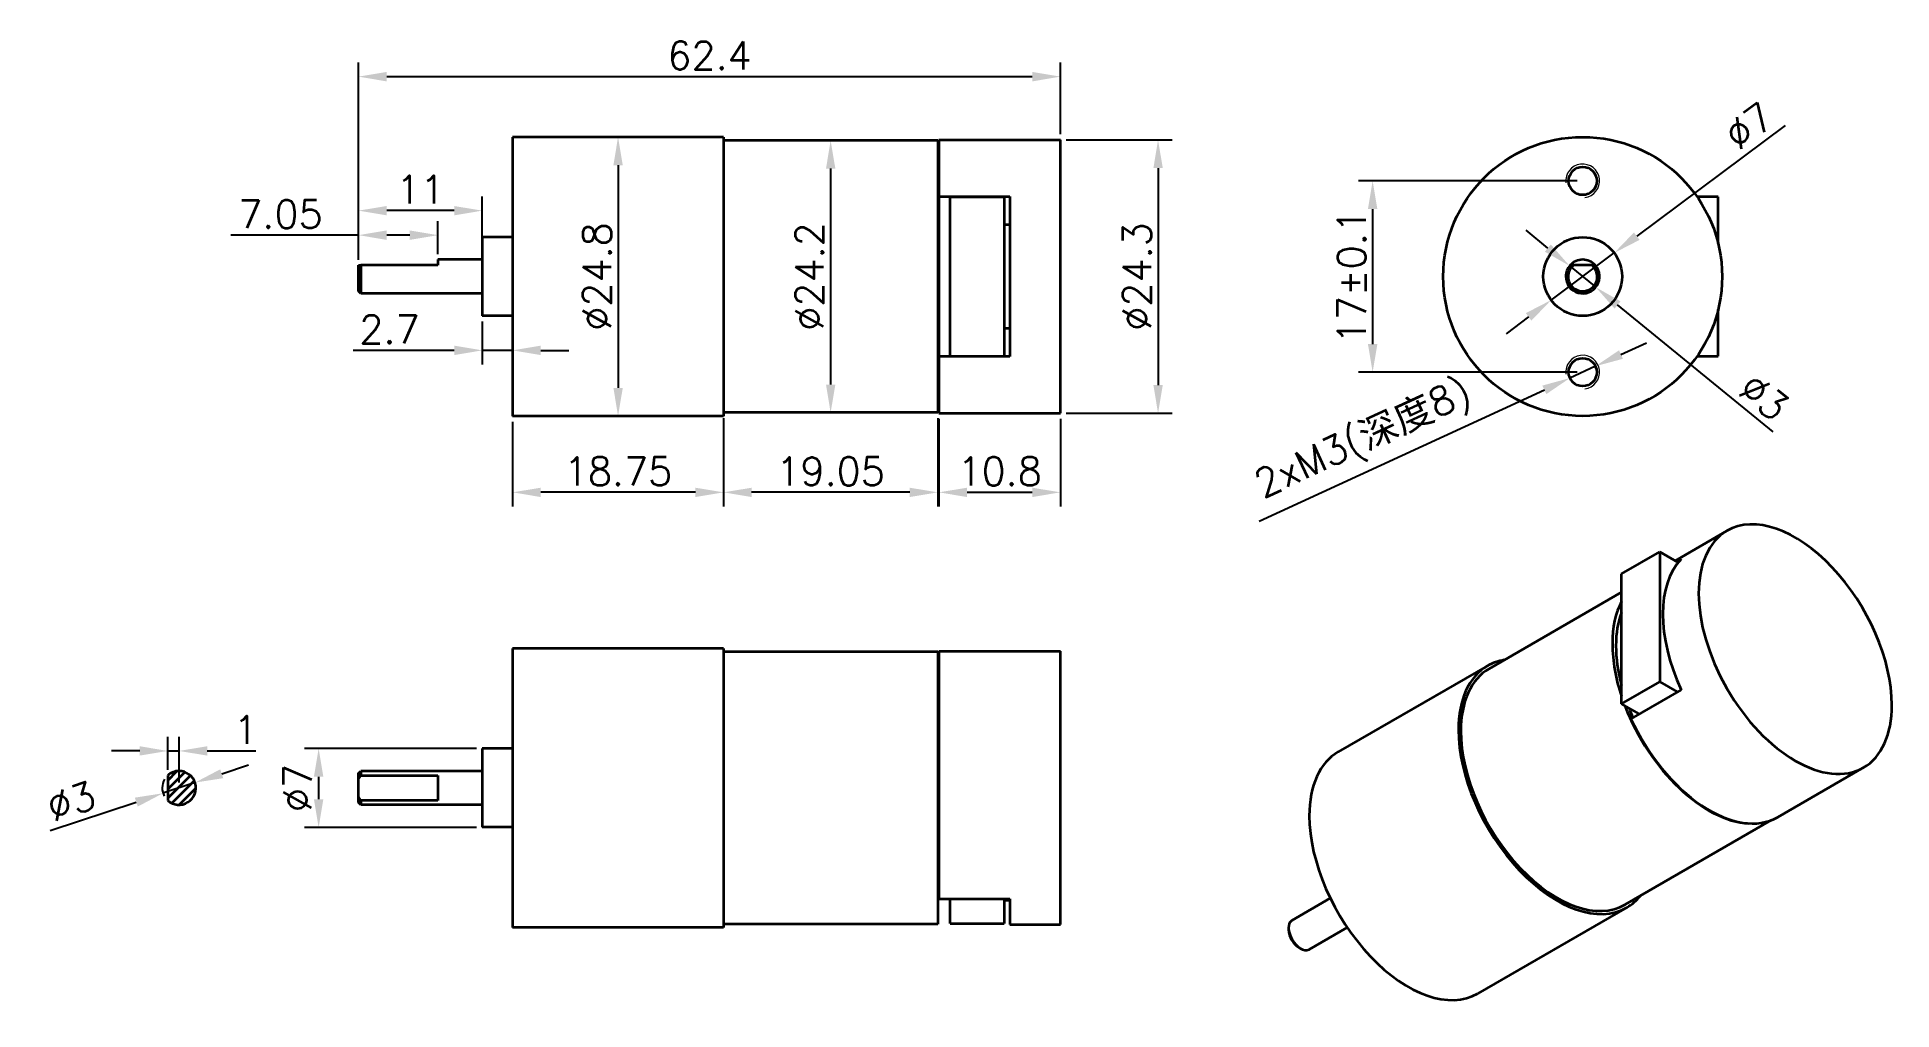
# Model space of a CAD drawing. Header units: millimetres. Extents: x 598 to 763, y 303 to 390.
import ezdxf

# ---------------------------------------------------------------- set-up
doc = ezdxf.new("R2010")
doc.units = ezdxf.units.MM
for name, color, linetype, lineweight in [('Layer0000', 7, 'Continuous', 25), ('尺寸线', 3, 'Continuous', 13), ('粗实线', 7, 'Continuous', 35)]:
    doc.layers.add(name, color=color, linetype=linetype, lineweight=lineweight)
doc.styles.add('数字和字母', font='romans.shx')
doc.dimstyles.new('轮趣标注1比1', dxfattribs={"dimtxt": 2.5, "dimasz": 2.5, "dimexe": 1.25, "dimexo": 0.5, "dimtad": 1, "dimdec": 3, "dimdsep": 46, "dimtxsty": '数字和字母', "dimcen": 2.5, "dimadec": 0, "dimazin": 2, "dimtfac": 1, "dimtmove": 0, "dimatfit": 3, "dimfxl": 1, "dimtolj": 1, "dimarcsym": 0})

# ---------------------------------------------------------------- blocks, each defined once
blk = doc.blocks.new('*D8')
at = {"layer": 'Defpoints', "color": 0}
for p in [(688.62, 386.26), (688.62, 380.64), (626.22, 369.49)]:
    blk.add_point(p, dxfattribs=at)
at = {"layer": '尺寸线', "color": 0, "lineweight": -2}
for p, q in [((626.22, 369.99), (626.22, 387.51)), ((628.72, 386.26), (686.12, 386.26)), ((688.62, 381.14), (688.62, 387.51))]:
    blk.add_line(p, q, dxfattribs=at)
at = {"layer": '尺寸线', "color": 0}
for points in [[(628.72, 386.68), (628.72, 385.84), (626.22, 386.26)], [(686.12, 385.84), (686.12, 386.68), (688.62, 386.26)]]:
    blk.add_solid(points, dxfattribs=at)
at = {"layer": '尺寸线', "color": 0, "insert": (657.42, 388.14), "char_height": 2.5, "attachment_point": 5, "style": '数字和字母'}
blk.add_mtext('\\A1;62.4', dxfattribs=at)
blk = doc.blocks.new('*D9')
at = {"layer": 'Defpoints', "color": 0}
for p in [(639.92, 356.09), (658.67, 356.09), (639.92, 349.31)]:
    blk.add_point(p, dxfattribs=at)
at = {"layer": '尺寸线', "color": 0, "lineweight": -2}
for p, q in [((639.92, 355.59), (639.92, 348.06)), ((658.67, 355.59), (658.67, 348.06)), ((656.17, 349.31), (642.42, 349.31))]:
    blk.add_line(p, q, dxfattribs=at)
at = {"layer": '尺寸线', "color": 0}
for points in [[(642.42, 349.72), (642.42, 348.89), (639.92, 349.31)], [(656.17, 348.89), (656.17, 349.72), (658.67, 349.31)]]:
    blk.add_solid(points, dxfattribs=at)
at = {"layer": '尺寸线', "color": 0, "insert": (649.29, 351.18), "char_height": 2.5, "attachment_point": 5, "style": '数字和字母'}
blk.add_mtext('\\A1;18.75', dxfattribs=at)
blk = doc.blocks.new('*D10')
at = {"layer": 'Defpoints', "color": 0}
for p in [(677.82, 356.34), (688.62, 356.34), (688.62, 349.31)]:
    blk.add_point(p, dxfattribs=at)
at = {"layer": '尺寸线', "color": 0, "lineweight": -2}
for p, q in [((677.82, 355.84), (677.82, 348.06)), ((688.62, 355.84), (688.62, 348.06)), ((680.32, 349.31), (686.12, 349.31))]:
    blk.add_line(p, q, dxfattribs=at)
at = {"layer": '尺寸线', "color": 0}
for points in [[(680.32, 349.72), (680.32, 348.89), (677.82, 349.31)], [(686.12, 348.89), (686.12, 349.72), (688.62, 349.31)]]:
    blk.add_solid(points, dxfattribs=at)
at = {"layer": '尺寸线', "color": 0, "insert": (683.22, 351.18), "char_height": 2.5, "attachment_point": 5, "style": '数字和字母'}
blk.add_mtext('\\A1;10.8', dxfattribs=at)
blk = doc.blocks.new('*D11')
at = {"layer": 'Defpoints', "color": 0}
for p in [(610.26, 326.32), (609.26, 324.15), (610.26, 323.03)]:
    blk.add_point(p, dxfattribs=at)
at = {"layer": '尺寸线', "color": 0, "lineweight": -2}
for p, q in [((609.26, 324.65), (609.26, 327.57)), ((610.26, 323.53), (610.26, 327.57)), ((606.76, 326.32), (604.26, 326.32)), ((609.26, 326.32), (610.26, 326.32)), ((612.76, 326.32), (617.1, 326.32))]:
    blk.add_line(p, q, dxfattribs=at)
at = {"layer": '尺寸线', "color": 0}
for points in [[(606.76, 325.91), (606.76, 326.74), (609.26, 326.32)], [(612.76, 326.74), (612.76, 325.91), (610.26, 326.32)]]:
    blk.add_solid(points, dxfattribs=at)
at = {"layer": '尺寸线', "color": 0, "insert": (616.18, 328.2), "char_height": 2.5, "attachment_point": 5, "style": '数字和字母'}
blk.add_mtext('\\A1;1', dxfattribs=at)
blk = doc.blocks.new('*D12')
at = {"layer": 'Defpoints', "color": 0}
for p in [(637.22, 364.99), (639.92, 364.99), (637.22, 361.93)]:
    blk.add_point(p, dxfattribs=at)
at = {"layer": '尺寸线', "color": 0, "lineweight": -2}
for p, q in [((637.22, 364.49), (637.22, 360.68)), ((639.92, 364.49), (639.92, 360.68)), ((634.72, 361.93), (625.73, 361.93)), ((639.92, 361.93), (637.22, 361.93)), ((642.42, 361.93), (644.92, 361.93))]:
    blk.add_line(p, q, dxfattribs=at)
at = {"layer": '尺寸线', "color": 0}
for points in [[(634.72, 361.51), (634.72, 362.35), (637.22, 361.93)], [(642.42, 362.35), (642.42, 361.51), (639.92, 361.93)]]:
    blk.add_solid(points, dxfattribs=at)
at = {"layer": '尺寸线', "color": 0, "insert": (628.97, 363.8), "char_height": 2.5, "attachment_point": 5, "style": '数字和字母'}
blk.add_mtext('\\A1;2.7', dxfattribs=at)
blk = doc.blocks.new('*D13')
at = {"layer": 'Defpoints', "color": 0}
for p in [(626.22, 374.35), (626.22, 369.49), (637.22, 369.99)]:
    blk.add_point(p, dxfattribs=at)
at = {"layer": '尺寸线', "color": 0, "lineweight": -2}
for p, q in [((626.22, 369.99), (626.22, 375.6)), ((634.72, 374.35), (628.72, 374.35)), ((637.22, 370.49), (637.22, 375.6))]:
    blk.add_line(p, q, dxfattribs=at)
at = {"layer": '尺寸线', "color": 0}
for points in [[(628.72, 374.76), (628.72, 373.93), (626.22, 374.35)], [(634.72, 373.93), (634.72, 374.76), (637.22, 374.35)]]:
    blk.add_solid(points, dxfattribs=at)
at = {"layer": '尺寸线', "color": 0, "insert": (631.72, 376.22), "char_height": 2.5, "attachment_point": 5, "style": '数字和字母'}
blk.add_mtext('\\A1;11', dxfattribs=at)
blk = doc.blocks.new('*D14')
at = {"layer": 'Defpoints', "color": 0}
for p in [(649.29, 380.89), (649.29, 356.09), (649.29, 356.09)]:
    blk.add_point(p, dxfattribs=at)
at = {"layer": '尺寸线', "color": 0, "lineweight": -2}
for p, q in [((648.79, 380.89), (648.04, 380.89)), ((649.29, 378.39), (649.29, 358.59)), ((648.79, 356.09), (648.04, 356.09))]:
    blk.add_line(p, q, dxfattribs=at)
at = {"layer": '尺寸线', "color": 0}
for points in [[(649.71, 378.39), (648.88, 378.39), (649.29, 380.89)], [(648.88, 358.59), (649.71, 358.59), (649.29, 356.09)]]:
    blk.add_solid(points, dxfattribs=at)
at = {"layer": '尺寸线', "color": 0, "insert": (647.42, 368.49), "char_height": 2.5, "attachment_point": 5, "rotation": 90, "style": '数字和字母'}
blk.add_mtext('\\A1;{%%c24.8}', dxfattribs=at)
blk = doc.blocks.new('*D15')
at = {"layer": 'Defpoints', "color": 0}
for p in [(668.19, 380.59), (668.19, 356.39), (668.19, 356.39)]:
    blk.add_point(p, dxfattribs=at)
at = {"layer": '尺寸线', "color": 0, "lineweight": -2}
for p, q in [((667.69, 380.59), (666.94, 380.59)), ((668.19, 378.09), (668.19, 358.89)), ((667.69, 356.39), (666.94, 356.39))]:
    blk.add_line(p, q, dxfattribs=at)
at = {"layer": '尺寸线', "color": 0}
for points in [[(668.61, 378.09), (667.78, 378.09), (668.19, 380.59)], [(667.78, 358.89), (668.61, 358.89), (668.19, 356.39)]]:
    blk.add_solid(points, dxfattribs=at)
at = {"layer": '尺寸线', "color": 0, "insert": (666.32, 368.49), "char_height": 2.5, "attachment_point": 5, "rotation": 90, "style": '数字和字母'}
blk.add_mtext('\\A1;{%%c24.2}', dxfattribs=at)
blk = doc.blocks.new('*D16')
at = {"layer": 'Defpoints', "color": 0}
for p in [(688.62, 380.64), (688.62, 356.34), (697.3, 356.34)]:
    blk.add_point(p, dxfattribs=at)
at = {"layer": '尺寸线', "color": 0, "lineweight": -2}
for p, q in [((689.12, 380.64), (698.55, 380.64)), ((697.3, 378.14), (697.3, 358.84)), ((689.12, 356.34), (698.55, 356.34))]:
    blk.add_line(p, q, dxfattribs=at)
at = {"layer": '尺寸线', "color": 0}
for points in [[(697.72, 378.14), (696.89, 378.14), (697.3, 380.64)], [(696.89, 358.84), (697.72, 358.84), (697.3, 356.34)]]:
    blk.add_solid(points, dxfattribs=at)
at = {"layer": '尺寸线', "color": 0, "insert": (695.43, 368.49), "char_height": 2.5, "attachment_point": 5, "rotation": 90, "style": '数字和字母'}
blk.add_mtext('\\A1;{%%c24.3}', dxfattribs=at)
blk = doc.blocks.new('*D18')
at = {"layer": 'Defpoints', "color": 0}
for p in [(611.68, 323.51), (608.83, 322.56)]:
    blk.add_point(p, dxfattribs=at)
at = {"layer": '尺寸线', "color": 0, "lineweight": -2}
for p, q in [((614.05, 324.29), (616.43, 325.08)), ((611.68, 323.51), (608.83, 322.56)), ((598.8, 319.24), (606.46, 321.78))]:
    blk.add_line(p, q, dxfattribs=at)
blk.add_arc((610.26, 323.03), 1.5, 149.0669, 209.0015, dxfattribs=at)
at = {"layer": '尺寸线', "color": 0}
for points in [[(613.92, 324.69), (614.19, 323.9), (611.68, 323.51)], [(606.59, 321.38), (606.33, 322.17), (608.83, 322.56)]]:
    blk.add_solid(points, dxfattribs=at)
at = {"layer": '尺寸线', "color": 0, "insert": (600.67, 321.84), "char_height": 2.5, "attachment_point": 5, "rotation": 18.3155, "style": '数字和字母'}
blk.add_mtext('\\A1;∅3', dxfattribs=at)
blk = doc.blocks.new('*D19')
at = {"layer": 'Defpoints', "color": 0}
for p in [(737.86, 370.59), (732.25, 366.4)]:
    blk.add_point(p, dxfattribs=at)
at = {"layer": '尺寸线', "color": 0, "lineweight": -2}
for p, q in [((753.05, 381.92), (739.86, 372.08)), ((732.25, 366.4), (737.86, 370.59)), ((730.25, 364.9), (728.24, 363.41))]:
    blk.add_line(p, q, dxfattribs=at)
at = {"layer": '尺寸线', "color": 0}
for points in [[(739.61, 372.41), (740.11, 371.75), (737.86, 370.59)], [(730.49, 364.57), (730, 365.24), (732.25, 366.4)]]:
    blk.add_solid(points, dxfattribs=at)
at = {"layer": '尺寸线', "color": 0, "insert": (749.85, 381.87), "char_height": 2.5, "attachment_point": 5, "rotation": 36.7264, "style": '数字和字母'}
blk.add_mtext('\\A1;∅7', dxfattribs=at)
blk = doc.blocks.new('*D20')
at = {"layer": 'Defpoints', "color": 0}
for p in [(735.05, 376.99), (716.38, 359.99), (735.05, 359.99)]:
    blk.add_point(p, dxfattribs=at)
at = {"layer": '尺寸线', "color": 0, "lineweight": -2}
for p, q in [((734.55, 376.99), (715.13, 376.99)), ((716.38, 374.49), (716.38, 362.49)), ((734.55, 359.99), (715.13, 359.99))]:
    blk.add_line(p, q, dxfattribs=at)
at = {"layer": '尺寸线', "color": 0}
for points in [[(716.8, 374.49), (715.96, 374.49), (716.38, 376.99)], [(715.96, 362.49), (716.8, 362.49), (716.38, 359.99)]]:
    blk.add_solid(points, dxfattribs=at)
at = {"layer": '尺寸线', "color": 0, "insert": (714.51, 368.49), "char_height": 2.5, "attachment_point": 5, "rotation": 90, "style": '数字和字母'}
blk.add_mtext('\\A1;{17%%p0.1}', dxfattribs=at)
blk = doc.blocks.new('*D22')
at = {"layer": 'Defpoints', "color": 0}
for p in [(658.67, 356.39), (677.72, 356.39), (658.67, 349.31)]:
    blk.add_point(p, dxfattribs=at)
at = {"layer": '尺寸线', "color": 0, "lineweight": -2}
for p, q in [((658.67, 355.89), (658.67, 348.06)), ((677.72, 355.89), (677.72, 348.06)), ((675.22, 349.31), (661.17, 349.31))]:
    blk.add_line(p, q, dxfattribs=at)
at = {"layer": '尺寸线', "color": 0}
for points in [[(661.17, 349.72), (661.17, 348.89), (658.67, 349.31)], [(675.22, 348.89), (675.22, 349.72), (677.72, 349.31)]]:
    blk.add_solid(points, dxfattribs=at)
at = {"layer": '尺寸线', "color": 0, "insert": (668.19, 351.18), "char_height": 2.5, "attachment_point": 5, "style": '数字和字母'}
blk.add_mtext('\\A1;19.05', dxfattribs=at)
blk = doc.blocks.new('*D23')
at = {"layer": 'Defpoints', "color": 0}
for p in [(626.22, 372.17), (626.22, 369.49), (633.27, 369.99)]:
    blk.add_point(p, dxfattribs=at)
at = {"layer": '尺寸线', "color": 0, "lineweight": -2}
for p, q in [((626.22, 369.99), (626.22, 373.42)), ((633.27, 370.49), (633.27, 373.42)), ((626.22, 372.17), (614.85, 372.17)), ((630.77, 372.17), (628.72, 372.17))]:
    blk.add_line(p, q, dxfattribs=at)
at = {"layer": '尺寸线', "color": 0}
for points in [[(628.72, 372.59), (628.72, 371.75), (626.22, 372.17)], [(630.77, 371.75), (630.77, 372.59), (633.27, 372.17)]]:
    blk.add_solid(points, dxfattribs=at)
at = {"layer": '尺寸线', "color": 0, "insert": (619.28, 374.04), "char_height": 2.5, "attachment_point": 5, "style": '数字和字母'}
blk.add_mtext('\\A1;7.05', dxfattribs=at)
blk = doc.blocks.new('*D24')
at = {"layer": 'Defpoints', "color": 0}
for p in [(733.89, 369.44), (736.22, 367.54)]:
    blk.add_point(p, dxfattribs=at)
at = {"layer": '尺寸线', "color": 0, "lineweight": -2}
for p, q in [((731.95, 371.02), (730.02, 372.6)), ((733.89, 369.44), (736.22, 367.54)), ((751.99, 354.69), (738.16, 365.97))]:
    blk.add_line(p, q, dxfattribs=at)
at = {"layer": '尺寸线', "color": 0}
for points in [[(731.69, 370.7), (732.22, 371.34), (733.89, 369.44)], [(738.42, 366.29), (737.89, 365.64), (736.22, 367.54)]]:
    blk.add_solid(points, dxfattribs=at)
at = {"layer": '尺寸线', "color": 0, "insert": (751.17, 357.78), "char_height": 2.5, "attachment_point": 5, "rotation": 320.8137, "style": '数字和字母'}
blk.add_mtext('\\A1;∅3', dxfattribs=at)
blk = doc.blocks.new('*D26')
at = {"layer": 'Defpoints', "color": 0}
for p in [(736.19, 360.52), (733.92, 359.47)]:
    blk.add_point(p, dxfattribs=at)
at = {"layer": '尺寸线', "color": 0, "lineweight": -2}
for p, q in [((738.46, 361.56), (740.73, 362.61)), ((736.19, 360.52), (733.92, 359.47)), ((706.29, 346.74), (731.65, 358.42))]:
    blk.add_line(p, q, dxfattribs=at)
at = {"layer": '尺寸线', "color": 0}
for points in [[(738.29, 361.94), (738.63, 361.18), (736.19, 360.52)], [(731.82, 358.04), (731.47, 358.8), (733.92, 359.47)]]:
    blk.add_solid(points, dxfattribs=at)
at = {"layer": '尺寸线', "color": 0, "insert": (715.64, 353.83), "char_height": 2.5, "attachment_point": 5, "rotation": 24.7383, "style": '数字和字母'}
blk.add_mtext('\\A1;{2xM3(深度8)}', dxfattribs=at)
blk = doc.blocks.new('*D27')
at = {"layer": 'Defpoints', "color": 0}
for p in [(637.22, 326.53), (622.67, 319.53), (637.22, 319.53)]:
    blk.add_point(p, dxfattribs=at)
at = {"layer": '尺寸线', "color": 0, "lineweight": -2}
for p, q in [((636.72, 326.53), (621.42, 326.53)), ((622.67, 324.03), (622.67, 322.03)), ((636.72, 319.53), (621.42, 319.53))]:
    blk.add_line(p, q, dxfattribs=at)
at = {"layer": '尺寸线', "color": 0}
for points in [[(623.09, 324.03), (622.25, 324.03), (622.67, 326.53)], [(622.25, 322.03), (623.09, 322.03), (622.67, 319.53)]]:
    blk.add_solid(points, dxfattribs=at)
at = {"layer": '尺寸线', "color": 0, "insert": (620.8, 323.03), "char_height": 2.5, "attachment_point": 5, "rotation": 90, "style": '数字和字母'}
blk.add_mtext('\\A1;{%%c7}', dxfattribs=at)

msp = doc.modelspace()

# ---------------------------------------------------------------- hatches: boundary and pattern name
at = {"layer": '粗实线'}
h = msp.add_hatch(dxfattribs=at)
h.set_pattern_fill('ANSI31', color=256, scale=0.5625, style=0, pattern_type=2)
h.set_pattern_definition([(45, (501.7482, 170.05837), (-0.3977476, 0.3977476), [])])
edge = h.paths.add_edge_path(flags=16)
edge.add_arc((610.2575, 323.0348), 1.5, 228.189681, 450)
edge.add_arc((610.2575, 323.0348), 1.5, 90, 131.81032)
edge.add_line((609.2575, 324.1529), (609.2575, 321.9168))

# ---------------------------------------------------------------- linework, layer by layer
at = {"layer": 'Layer0000', "color": 5, "linetype": 'Continuous', "lineweight": 18, "true_color": 0x0000ff}
for centre in [(735.0546, 376.9925), (735.0546, 359.9925)]:
    msp.add_arc(centre, 1.5, 277, 187, dxfattribs=at)
at = {"layer": '粗实线'}
for p, q in [((639.9179, 380.8925), (639.9179, 368.4925)), ((658.6679, 380.8925), (639.9179, 380.8925)), ((658.6679, 380.8925), (658.6679, 368.4925)), ((677.7179, 380.5925), (658.6679, 380.5925)), ((677.7179, 380.5925), (677.7179, 368.4925)), ((677.8179, 380.6425), (677.8179, 375.5925)), ((677.8179, 380.6425), (688.6179, 380.6425)), ((688.6179, 356.3425), (688.6179, 380.6425)), ((677.7179, 379.017), (677.8179, 379.017)), ((677.7179, 376.2263), (677.8179, 376.2263)), ((677.8179, 375.8571), (677.7179, 375.8571)), ((677.7179, 375.8478), (677.8179, 375.8478)), ((677.8179, 375.6925), (677.7179, 375.6925)), ((677.8179, 375.5925), (677.8179, 361.3925)), ((677.8179, 375.5925), (684.1179, 375.5925)), ((678.8179, 361.4175), (678.8179, 375.5675)), ((678.8179, 375.5675), (683.6179, 375.5675)), ((679.4179, 375.5675), (679.4179, 375.5925)), ((683.6179, 375.5675), (683.6179, 375.5925)), ((683.6179, 375.5675), (683.6179, 361.4175)), ((684.1179, 375.5925), (684.1179, 361.3925)), ((747.1046, 375.5675), (745.2382, 375.5675)), ((747.1046, 371.4178), (747.1046, 375.5675)), ((677.8179, 373.7925), (677.7179, 373.7925)), ((684.1179, 373.0751), (683.6179, 373.0751)), ((637.2179, 371.9925), (637.2179, 364.9925)), ((639.9179, 371.9925), (637.2179, 371.9925)), ((677.8179, 372.0425), (677.7179, 372.0425)), ((677.7179, 371.6425), (677.8179, 371.6425)), ((626.2179, 367.1925), (626.2179, 369.4925)), ((626.2179, 369.4925), (626.4179, 369.4925)), ((633.2679, 369.4925), (626.4179, 369.4925)), ((626.4179, 369.4925), (626.4179, 366.9925)), ((633.2679, 369.9925), (633.2679, 369.4925)), ((637.2179, 369.9925), (633.2679, 369.9925)), ((733.9366, 369.4925), (734.224, 369.4925)), ((735.8853, 369.4925), (734.224, 369.4925)), ((735.8853, 369.4925), (736.1727, 369.4925)), ((639.9179, 368.4925), (639.9179, 356.0925)), ((658.6679, 368.4925), (658.6679, 356.0925)), ((677.7179, 368.4925), (677.7179, 356.3925)), ((733.7546, 368.4925), (733.5546, 368.4925)), ((626.4179, 366.9925), (626.2179, 367.1925)), ((637.2179, 366.9925), (626.4179, 366.9925)), ((639.9179, 364.9925), (637.2179, 364.9925)), ((677.7179, 365.3425), (677.8179, 365.3425)), ((677.8179, 364.9425), (677.7179, 364.9425)), ((747.1046, 361.4175), (747.1046, 365.5672)), ((677.8179, 363.1925), (677.7179, 363.1925)), ((683.6179, 363.9099), (684.1179, 363.9099)), ((677.8179, 361.2925), (677.7179, 361.2925)), ((684.1179, 361.3925), (677.8179, 361.3925)), ((677.8179, 361.3925), (677.8179, 356.3425)), ((678.8179, 361.4175), (683.6179, 361.4175)), ((679.4179, 361.3925), (679.4179, 361.4175)), ((683.6179, 361.3925), (683.6179, 361.4175)), ((745.2382, 361.4175), (747.1046, 361.4175)), ((677.7179, 361.1372), (677.8179, 361.1372)), ((677.8179, 358.3465), (677.7179, 358.3465)), ((677.8179, 357.9773), (677.7179, 357.9773)), ((677.7179, 357.968), (677.8179, 357.968)), ((677.7179, 356.3925), (658.6679, 356.3925)), ((677.8179, 356.3425), (688.6179, 356.3425)), ((658.6679, 356.0925), (639.9179, 356.0925)), ((743.2718, 343.2332), (747.8796, 345.8935)), ((738.5043, 342.0665), (741.8984, 344.0261)), ((741.8984, 344.0261), (741.8984, 332.4726)), ((743.5479, 343.0738), (741.8984, 344.0261)), ((743.4296, 343.1421), (743.8008, 343.3564)), ((738.5043, 330.513), (738.5043, 342.0665)), ((738.5043, 340.4229), (726.7268, 333.6233)), ((639.9179, 335.4348), (639.9179, 310.6348)), ((658.6679, 335.4348), (639.9179, 335.4348)), ((658.6679, 335.4348), (658.6679, 310.6348)), ((677.7179, 335.1348), (658.6679, 335.1348)), ((677.7179, 335.1348), (677.7179, 310.9348)), ((677.8179, 335.1848), (688.6179, 335.1848)), ((677.8179, 335.1848), (677.8179, 313.1752)), ((688.6179, 310.8848), (688.6179, 335.1848)), ((726.5768, 333.8831), (713.3185, 326.2285)), ((677.8179, 331.9848), (677.7179, 331.9848)), ((738.5043, 330.513), (741.8984, 332.4726)), ((743.8008, 331.7621), (739.346, 329.1902)), ((741.8984, 332.4726), (743.4649, 331.5682)), ((677.8179, 330.0848), (677.7179, 330.0848)), ((677.8179, 329.9848), (677.7179, 329.9848)), ((740.0708, 329.6086), (738.5043, 330.513)), ((639.9179, 326.5348), (637.2179, 326.5348)), ((637.2179, 326.5348), (637.2179, 319.5348)), ((677.8179, 328.0848), (677.7179, 328.0848)), ((677.7179, 327.0625), (677.8179, 327.0625)), ((677.8179, 325.824), (677.7179, 325.824)), ((609.2575, 324.1529), (609.2575, 321.9168)), ((626.2179, 324.3348), (626.4179, 324.5348)), ((626.2179, 323.8655), (626.2179, 324.3348)), ((626.2179, 322.2042), (626.2179, 323.8655)), ((637.2179, 324.5348), (626.4179, 324.5348)), ((626.4179, 324.5348), (626.4179, 324.1529)), ((626.4179, 324.1529), (633.2679, 324.1529)), ((633.2679, 324.1529), (633.2679, 321.9168)), ((752.3928, 320.44), (760.0296, 324.849)), ((626.2179, 321.7348), (626.2179, 322.2042)), ((626.4179, 321.5349), (626.2179, 321.7348)), ((633.2679, 321.9168), (626.4179, 321.9168)), ((626.4179, 321.9168), (626.4179, 321.5348)), ((677.8179, 322.6454), (677.7179, 322.6454)), ((637.2179, 321.5348), (626.4179, 321.5348)), ((677.7179, 321.0839), (677.8179, 321.0839)), ((677.8179, 320.4848), (677.7179, 320.4848)), ((751.8172, 320.1654), (738.8267, 312.6654)), ((639.9179, 319.5348), (637.2179, 319.5348)), ((677.8179, 318.5848), (677.7179, 318.5848)), ((677.8179, 313.1752), (684.1179, 313.1752)), ((678.8179, 310.9848), (678.8179, 313.1752)), ((683.6179, 313.1752), (683.6179, 310.9848)), ((684.1179, 313.0348), (683.6179, 313.0348)), ((684.1179, 313.1752), (684.1179, 310.8848)), ((712.615, 313.2334), (709.182, 311.2514)), ((738.9767, 312.4056), (725.7185, 304.751)), ((658.6679, 310.6348), (639.9179, 310.6348)), ((677.7179, 310.9348), (658.6679, 310.9348)), ((678.8179, 310.9848), (683.6179, 310.9848)), ((684.1179, 310.8848), (688.6179, 310.8848)), ((708.9119, 310.5908), (708.9119, 310.4275)), ((714.114, 310.6374), (710.7226, 308.6794)), ((709.9725, 308.7537), (709.8311, 308.8353))]:
    msp.add_line(p, q, dxfattribs=at)
for centre, radius in [((735.0546, 368.4925), 12.4), ((735.0546, 376.9925), 1.25), ((735.0546, 368.4925), 3.5), ((735.0546, 359.9925), 1.25)]:
    msp.add_circle(centre, radius, dxfattribs=at)
for centre, radius, start, end in [((735.0546, 368.4925), 1.5, 138.189685, 180), ((735.0546, 368.4925), 1.5, 180, 41.810315), ((735.0546, 368.4925), 1.3, 129.715114, 180), ((735.0546, 368.4925), 1.3, 180, 50.285345), ((735.0546, 368.4925), 1.5, 41.810315, 138.189685), ((752.7901, 336.081), 15.1006, 180.834443, 198.907413), ((728.7195, 330.1418), 4.3114, 98.498811, 119.801013), ((757.1241, 337.279), 19.3217, 201.729363, 204.404658), ((610.2575, 323.0348), 1.5, 228.189681, 90), ((610.2575, 323.0348), 1.5, 90, 131.81032), ((630.3285, 321.2179), 4.8895, 143.111761, 147.215363), ((630.3198, 324.8456), 4.8788, 212.779103, 216.891777), ((736.8081, 316.1319), 4.3114, 300.19851, 321.500711), ((709.6915, 310.6576), 0.7824, 130.628193, 184.894627), ((711.2215, 310.6995), 2.3121, 182.694188, 237.305336), ((710.9132, 310.5215), 2.0035, 182.688693, 237.31083), ((710.412, 309.3673), 0.7548, 234.390732, 294.294237)]:
    msp.add_arc(centre, radius, start, end, dxfattribs=at)
for centre, major_axis, start_param, end_param in [((753.9546, 335.3712), (6.075, -10.5222), 0.78540538, 3.14159265), ((753.9546, 335.3712), (-6.075, 10.5222), 0, 3.14159265), ((750.7726, 333.5341), (-6.075, 10.5222), 0.16131157, 1.40949918), ((746.2471, 330.9214), (-6.05, 10.4789), 0.34589165, 0.78540538), ((746.2471, 330.9214), (-5.825, 10.0892), 0.43698785, 1.1338229), ((732.7768, 323.1443), (-6.2, 10.7387), 0, 0.78540538), ((732.7768, 323.1443), (-6.05, 10.4789), 0, 0.78540538), ((746.2471, 330.9214), (-6.05, 10.4789), 1.30186309, 2.78568358), ((753.9546, 335.3712), (6.075, -10.5222), 0, 0.78540538), ((732.7768, 323.1443), (-6.2, 10.7387), 0.78540538, 3.14159265), ((746.3178, 330.9622), (-6.075, 10.5222), 1.40949918, 3.14159265), ((732.7768, 323.1443), (-6.05, 10.4789), 0.78540538, 3.14159265), ((719.5185, 315.4897), (-6.2, 10.7387), 0, 0.78540538), ((719.5185, 315.4897), (-6.2, 10.7387), 0.78540538, 3.14159265)]:
    msp.add_ellipse(centre, major_axis=major_axis, ratio=0.57735305, start_param=start_param, end_param=end_param, dxfattribs=at)

# ---------------------------------------------------------------- dimensions: what is measured, and where the dimension line sits
at = {"layer": '尺寸线'}
for base, p1, p2, picture, middle in [((688.6179, 386.2601), (626.2179, 369.4925), (688.6179, 380.6425), '*D8', (657.4179, 388.1351)), ((626.2179, 374.3478), (637.2179, 369.9925), (626.2179, 369.4925), '*D13', (631.7179, 376.2228)), ((626.2179, 372.1687), (633.2679, 369.9925), (626.2179, 369.4925), '*D23', (619.2833, 374.0437)), ((637.2179, 361.929), (639.9179, 364.9925), (637.2179, 364.9925), '*D12', (628.9738, 363.804)), ((658.6679, 349.3054), (677.7179, 356.3925), (658.6679, 356.3925), '*D22', (668.1929, 351.1804)), ((688.6179, 349.3054), (677.8179, 356.3425), (688.6179, 356.3425), '*D10', (683.2179, 351.1804)), ((639.9179, 349.3054), (658.6679, 356.0925), (639.9179, 356.0925), '*D9', (649.2929, 351.1804)), ((610.2575, 326.3232), (609.2575, 324.1529), (610.2575, 323.0348), '*D11', (616.1802, 328.1982))]:
    dim = msp.add_linear_dim(base=base, p1=p1, p2=p2, dimstyle='轮趣标注1比1', dxfattribs=at)
    dim.commit()
    dim.dimension.update_dxf_attribs({"geometry": picture, "text_midpoint": middle})
for p1, p2, picture, middle in [((732.2494, 366.3995), (737.8599, 370.5855), '*D19', (750.9723, 380.3686)), ((733.892, 369.4403), (736.2173, 367.5447), '*D24', (749.982, 356.3239)), ((611.6815, 323.5062), (608.8335, 322.5635), '*D18', (601.2614, 320.0569))]:
    dim = msp.add_diameter_dim_2p(p1=p1, p2=p2, dimstyle='轮趣标注1比1', dxfattribs=at)
    dim.commit()
    dim.dimension.update_dxf_attribs({"geometry": picture, "text_midpoint": middle, "dimtype": 163})
for base, p1, p2, text, picture, middle in [((649.2929, 356.0925), (649.2929, 380.8925), (649.2929, 356.0925), '{%%c<>}', '*D14', (647.4179, 368.4925)), ((668.1929, 356.3925), (668.1929, 380.5925), (668.1929, 356.3925), '{%%c<>}', '*D15', (666.3179, 368.4925)), ((697.3023, 356.3425), (688.6179, 380.6425), (688.6179, 356.3425), '{%%c<>}', '*D16', (695.4273, 368.4925)), ((716.3814, 359.9925), (735.0546, 376.9925), (735.0546, 359.9925), '{<>%%p0.1}', '*D20', (714.5064, 368.4925)), ((622.6713, 319.5348), (637.2179, 326.5348), (637.2179, 319.5348), '{%%c<>}', '*D27', (620.7963, 323.0348))]:
    dim = msp.add_linear_dim(base=base, p1=p1, p2=p2, angle=90, text=text, dimstyle='轮趣标注1比1', override={"dimpost": '<>'}, dxfattribs=at)
    dim.commit()
    dim.dimension.update_dxf_attribs({"geometry": picture, "text_midpoint": middle})
dim = msp.add_diameter_dim_2p(p1=(736.1899, 360.5156), p2=(733.9193, 359.4694), text='{2xM3(深度8)}', dimstyle='轮趣标注1比1', override={"dimpost": '<>', "dimcen": 0, "dimatfit": 0}, dxfattribs=at)
dim.commit()
dim.dimension.update_dxf_attribs({"geometry": '*D26', "text_midpoint": (716.7, 351.5354), "dimtype": 163})

doc.saveas('drawing.dxf')
